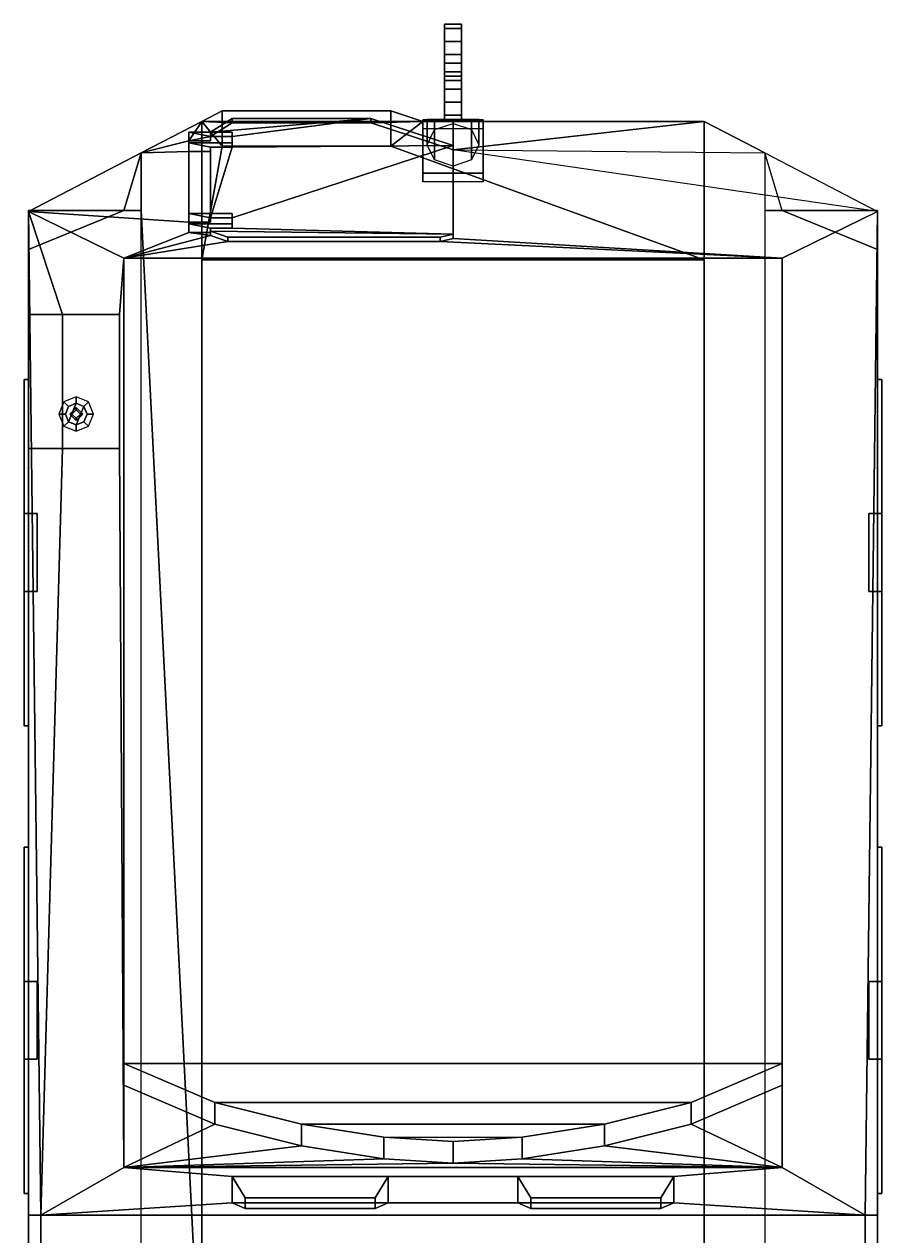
# Model space of a CAD drawing. Extents: x -0.99 to 0.99, y -2.23 to 2.52.
# Drawn here: x -0.99 to 0.99, y -0.278 to 2.52 of the extents above; entities that cross this region are included whole.
import ezdxf

# ---------------------------------------------------------------- set-up
doc = ezdxf.new("R2010")
doc.units = 0
doc.layers.get('0').update_dxf_attribs({"linetype": 'CONTINUOUS'})

msp = doc.modelspace()

# ---------------------------------------------------------------- linework, layer by layer
for points in [[(0.02, 2.48, 0.66), (0.02, 2.52, 0.63), (-0.02, 2.52, 0.63), (-0.02, 2.48, 0.66)], [(0.02, 2.52, 0.63), (0.02, 2.52, 0.6), (-0.02, 2.52, 0.6), (-0.02, 2.52, 0.63)], [(0.02, 2.52, 0.6), (0.02, 2.51, 0.58), (-0.02, 2.51, 0.58), (-0.02, 2.52, 0.6)], [(-0.02, 2.43, 0.66), (-0.02, 2.48, 0.66), (-0.02, 2.52, 0.63), (-0.02, 2.43, 0.59)], [(-0.02, 2.43, 0.59), (-0.02, 2.52, 0.63), (-0.02, 2.52, 0.6), (-0.02, 2.41, 0.55)], [(-0.02, 2.41, 0.55), (-0.02, 2.52, 0.6), (-0.02, 2.51, 0.58), (-0.02, 2.41, 0.55)], [(0.02, 2.43, 0.59), (0.02, 2.52, 0.63), (0.02, 2.48, 0.66), (0.02, 2.43, 0.66)], [(0.02, 2.41, 0.55), (0.02, 2.52, 0.6), (0.02, 2.52, 0.63), (0.02, 2.43, 0.59)], [(0.02, 2.41, 0.55), (0.02, 2.51, 0.58), (0.02, 2.52, 0.6), (0.02, 2.41, 0.55)], [(0.02, 2.51, 0.58), (0.02, 2.51, 0.51), (-0.02, 2.51, 0.51), (-0.02, 2.51, 0.58)], [(0.02, 2.51, 0.51), (0.02, 2.48, 0.49), (-0.02, 2.48, 0.49), (-0.02, 2.51, 0.51)], [(-0.02, 2.41, 0.55), (-0.02, 2.51, 0.58), (-0.02, 2.51, 0.51), (-0.02, 2.43, 0.51)], [(-0.02, 2.43, 0.51), (-0.02, 2.51, 0.51), (-0.02, 2.48, 0.49), (-0.02, 2.45, 0.49)], [(0.02, 2.43, 0.51), (0.02, 2.51, 0.51), (0.02, 2.51, 0.58), (0.02, 2.41, 0.55)], [(0.02, 2.45, 0.49), (0.02, 2.48, 0.49), (0.02, 2.51, 0.51), (0.02, 2.43, 0.51)], [(0.02, 2.43, 0.66), (0.02, 2.48, 0.66), (-0.02, 2.48, 0.66), (-0.02, 2.43, 0.66)], [(0.02, 2.48, 0.49), (0.02, 2.45, 0.49), (-0.02, 2.45, 0.49), (-0.02, 2.48, 0.49)], [(0.02, 2.45, 0.49), (0.02, 2.43, 0.51), (-0.02, 2.43, 0.51), (-0.02, 2.45, 0.49)], [(0.02, 2.43, 0.51), (0.02, 2.37, 0.51), (-0.02, 2.37, 0.51), (-0.02, 2.43, 0.51)], [(0.02, 2.43, 0.59), (0.02, 2.43, 0.66), (-0.02, 2.43, 0.66), (-0.02, 2.43, 0.59)], [(0.02, 2.41, 0.55), (0.02, 2.43, 0.59), (-0.02, 2.43, 0.59), (-0.02, 2.41, 0.55)], [(-0.02, 2.4, 0.55), (-0.02, 2.41, 0.55), (-0.02, 2.43, 0.51), (-0.02, 2.37, 0.51)], [(0.02, 2.4, 0.55), (0.02, 2.41, 0.55), (-0.02, 2.41, 0.55), (-0.02, 2.4, 0.55)], [(0.02, 2.37, 0.51), (0.02, 2.43, 0.51), (0.02, 2.41, 0.55), (0.02, 2.4, 0.55)], [(0.02, 2.39, 0.57), (0.02, 2.4, 0.55), (-0.02, 2.4, 0.55), (-0.02, 2.39, 0.57)], [(-0.02, 2.39, 0.57), (-0.02, 2.4, 0.55), (-0.02, 2.37, 0.51), (-0.02, 2.34, 0.54)], [(0.02, 2.39, 0.62), (0.02, 2.39, 0.57), (-0.02, 2.39, 0.57), (-0.02, 2.39, 0.62)], [(0.02, 2.37, 0.64), (0.02, 2.39, 0.62), (-0.02, 2.39, 0.62), (-0.02, 2.37, 0.64)], [(-0.02, 2.39, 0.62), (-0.02, 2.39, 0.57), (-0.02, 2.34, 0.54), (-0.02, 2.34, 0.57)], [(-0.02, 2.37, 0.64), (-0.02, 2.39, 0.62), (-0.02, 2.34, 0.57), (-0.02, 2.31, 0.58)], [(0.02, 2.34, 0.54), (0.02, 2.37, 0.51), (0.02, 2.4, 0.55), (0.02, 2.39, 0.57)], [(0.02, 2.34, 0.57), (0.02, 2.34, 0.54), (0.02, 2.39, 0.57), (0.02, 2.39, 0.62)], [(0.02, 2.31, 0.58), (0.02, 2.34, 0.57), (0.02, 2.39, 0.62), (0.02, 2.37, 0.64)], [(0.02, 2.37, 0.51), (0.02, 2.34, 0.54), (-0.02, 2.34, 0.54), (-0.02, 2.37, 0.51)], [(0.02, 2.3, 0.64), (0.02, 2.37, 0.64), (-0.02, 2.37, 0.64), (-0.02, 2.3, 0.64)], [(-0.02, 2.3, 0.64), (-0.02, 2.37, 0.64), (-0.02, 2.31, 0.58), (-0.02, 2.3, 0.58)], [(0.02, 2.3, 0.58), (0.02, 2.31, 0.58), (0.02, 2.37, 0.64), (0.02, 2.3, 0.64)], [(0.02, 2.34, 0.54), (0.02, 2.34, 0.57), (-0.02, 2.34, 0.57), (-0.02, 2.34, 0.54)], [(0.02, 2.34, 0.57), (0.02, 2.31, 0.58), (-0.02, 2.31, 0.58), (-0.02, 2.34, 0.57)], [(-0.72, 2.2229, 0.9), (-0.58, 2.2957, 0.69), (-0.58, -0.69, 0.69), (-0.72, 2.09, 0.9)], [(-0.61, 2.2506, 0.82), (-0.61, 2.2506, 0.82), (-0.58, 2.2957, 0.69), (-0.72, 2.2229, 0.9)], [(-0.56, 2.261, 0.79), (-0.51, 2.2922, 0.7), (-0.58, 2.2957, 0.69), (-0.61, 2.2506, 0.82)], [(-0.07, 2.2957, 0.69), (-0.1433, 2.32, 0.62), (-0.5333, 2.32, 0.62), (-0.58, 2.2957, 0.69)], [(-0.5333, 2.32, 0.62), (-0.5333, 2.2383, 0.62), (-0.58, 2.2957, 0.69)], [(-0.5333, 2.2383, 0.62), (-0.58, 1.9757, 0.3), (-0.58, 2.2957, 0.69)], [(-0.58, 1.9757, 0.3), (-0.58, -0.69, 0.3), (-0.58, -0.69, 0.69), (-0.58, 2.2957, 0.69)], [(-0.51, 2.2922, 0.7), (-0.19, 2.2922, 0.7), (-0.07, 2.2957, 0.69), (-0.58, 2.2957, 0.69)], [(-0.51, 2.2606, 0.825), (-0.19, 2.3022, 0.705), (-0.56, 2.271, 0.795), (-0.56, 2.2606, 0.825)], [(-0.19, 2.3022, 0.705), (-0.51, 2.3022, 0.705), (-0.51, 2.3022, 0.705), (-0.56, 2.271, 0.795)], [(-0.56, 2.271, 0.795), (-0.51, 2.3022, 0.705), (-0.51, 2.2922, 0.7), (-0.56, 2.261, 0.79)], [(-0.1433, 2.32, 0.62), (-0.1433, 2.2383, 0.62), (-0.5333, 2.2383, 0.62), (-0.5333, 2.32, 0.62)], [(0, 2.2398, 0.885), (-0.19, 2.3022, 0.705), (-0.51, 2.2606, 0.825), (-0.51, 2.2363, 0.895)], [(-0.51, 2.3022, 0.705), (-0.19, 2.3022, 0.705), (-0.19, 2.2922, 0.7), (-0.51, 2.2922, 0.7)], [(-0.19, 2.3022, 0.705), (0, 2.2398, 0.885), (0, 2.2298, 0.88), (-0.19, 2.2922, 0.7)], [(-0.19, 2.2922, 0.7), (0, 2.2298, 0.88), (0.58, 2.2957, 0.69), (-0.07, 2.2957, 0.69)], [(-0.07, 2.2957, 0.69), (-0.07, 2.2957, 0.69), (-0.1433, 2.2383, 0.62), (-0.1433, 2.32, 0.62)], [(0.58, 2.2957, 0.69), (0.58, 1.9757, 0.3), (-0.1433, 2.2383, 0.62), (-0.07, 2.2957, 0.69)], [(0.07, 2.2993, 0.67), (0.07, 2.1762, 0.52), (-0.07, 2.1762, 0.52), (-0.07, 2.2993, 0.67)], [(0.07, 2.2793, 0.67), (0.07, 2.2993, 0.67), (-0.07, 2.2993, 0.67), (-0.07, 2.2793, 0.67)], [(-0.07, 2.2793, 0.67), (-0.07, 2.2993, 0.67), (-0.07, 2.1762, 0.52), (-0.07, 2.1562, 0.52)], [(-0.0424, 2.3, 0.6424), (-0.06, 2.3, 0.6), (-0.06, 2.2419, 0.6), (-0.0424, 2.2767, 0.6424)], [(-0.06, 2.3, 0.6), (-0.0424, 2.3, 0.5576), (-0.0424, 2.2071, 0.5576), (-0.06, 2.2419, 0.6)], [(0.0424, 2.3, 0.6424), (0.06, 2.3, 0.6), (-0.0424, 2.3, 0.5576), (-0.06, 2.3, 0.6)], [(0, 2.3, 0.66), (0.0424, 2.3, 0.6424), (-0.06, 2.3, 0.6), (-0.0424, 2.3, 0.6424)], [(0, 2.3, 0.66), (-0.0424, 2.3, 0.6424), (-0.0424, 2.2767, 0.6424), (0, 2.2911, 0.66)], [(-0.0424, 2.3, 0.5576), (0, 2.3, 0.54), (0, 2.1926, 0.54), (-0.0424, 2.2071, 0.5576)], [(0.06, 2.3, 0.6), (0.0424, 2.3, 0.5576), (0, 2.3, 0.54), (-0.0424, 2.3, 0.5576)], [(0.02, 2.31, 0.58), (0.02, 2.3, 0.58), (-0.02, 2.3, 0.58), (-0.02, 2.31, 0.58)], [(0.0424, 2.3, 0.6424), (0, 2.3, 0.66), (0, 2.2911, 0.66), (0.0424, 2.2767, 0.6424)], [(0, 2.3, 0.54), (0.0424, 2.3, 0.5576), (0.0424, 2.2071, 0.5576), (0, 2.1926, 0.54)], [(0, 2.2298, 0.88), (0.72, 2.2229, 0.9), (0.58, 2.2957, 0.69)], [(0.06, 2.3, 0.6), (0.0424, 2.3, 0.6424), (0.0424, 2.2767, 0.6424), (0.06, 2.2419, 0.6)], [(0.0424, 2.3, 0.5576), (0.06, 2.3, 0.6), (0.06, 2.2419, 0.6), (0.0424, 2.2071, 0.5576)], [(0.07, 2.1562, 0.52), (0.07, 2.1762, 0.52), (0.07, 2.2993, 0.67), (0.07, 2.2793, 0.67)], [(0.72, -0.69, 0.9), (0.58, -0.69, 0.69), (0.58, 2.2957, 0.69), (0.72, 2.2229, 0.9)], [(0.58, 2.2957, 0.69), (0.58, -0.69, 0.69), (0.58, -0.69, 0.3), (0.58, 1.9757, 0.3)], [(-0.51, 2.2463, 0.9), (-0.51, 2.2706, 0.83), (-0.61, 2.2706, 0.83), (-0.61, 2.2463, 0.9)], [(-0.61, 2.2706, 0.83), (-0.56, 2.2606, 0.825), (-0.56, 2.2506, 0.82), (-0.61, 2.2506, 0.82)], [(-0.61, 2.2706, 0.83), (-0.51, 2.2706, 0.83), (-0.51, 2.2606, 0.825), (-0.56, 2.2606, 0.825)], [(-0.61, 2.2463, 0.9), (-0.61, 2.2706, 0.83), (-0.61, 2.2506, 0.82), (-0.61, 2.2263, 0.89)], [(-0.56, 2.2606, 0.825), (-0.56, 2.271, 0.795), (-0.56, 2.261, 0.79), (-0.56, 2.2506, 0.82)], [(-0.51, 2.2706, 0.83), (-0.51, 2.2463, 0.9), (-0.51, 2.2363, 0.895), (-0.51, 2.2606, 0.825)], [(-0.61, 2.2263, 0.89), (-0.61, 2.2506, 0.82), (-0.72, 2.2229, 0.9)], [(-0.56, 2.2506, 0.82), (-0.56, 2.261, 0.79), (-0.56, 2.261, 0.79), (-0.61, 2.2506, 0.82)], [(-0.51, 2.2363, 0.895), (-0.51, 2.2463, 0.9), (-0.61, 2.2463, 0.9), (-0.56, 2.2363, 0.895)], [(-0.56, 2.2363, 0.895), (-0.61, 2.2463, 0.9), (-0.61, 2.2263, 0.89), (-0.56, 2.2263, 0.89)], [(-0.1433, 2.2383, 0.62), (0.58, 1.9757, 0.3), (-0.58, 1.9757, 0.3), (-0.5333, 2.2383, 0.62)], [(-0.51, 2.0733, 1.365), (0, 2.2398, 0.885), (-0.51, 2.2363, 0.895), (-0.56, 2.0733, 1.365)], [(0, 2.0351, 1.475), (0, 2.2398, 0.885), (-0.51, 2.0733, 1.365), (-0.51, 2.049, 1.435)], [(0, 2.2398, 0.885), (0, 2.0351, 1.475), (0, 2.0251, 1.47), (0, 2.2298, 0.88)], [(-0.61, 2.2263, 0.89), (-0.72, 2.2229, 0.9), (-0.98, 2.0876, 1.29), (-0.61, 2.0633, 1.36)], [(-0.98, 2, 1.29), (-0.98, 2.0876, 1.29), (-0.72, 2.2229, 0.9), (-0.76, 2.09, 0.96)], [(-0.72, 2.2229, 0.9), (-0.72, 2.2229, 0.9), (-0.72, 2.09, 0.9), (-0.76, 2.09, 0.96)], [(-0.56, 2.2263, 0.89), (-0.61, 2.2263, 0.89), (-0.61, 2.0633, 1.36), (-0.56, 2.0633, 1.36)], [(-0.56, 2.0733, 1.365), (-0.51, 2.2363, 0.895), (-0.56, 2.2363, 0.895), (-0.56, 2.0733, 1.365)], [(-0.56, 2.0733, 1.365), (-0.56, 2.2363, 0.895), (-0.56, 2.2263, 0.89), (-0.56, 2.0633, 1.36)], [(0, 2.2298, 0.88), (0, 2.0251, 1.47), (0.76, 1.98, 1.6), (0.98, 2.0876, 1.29)], [(0.98, 2, 1.29), (0.76, 2.09, 0.96), (0.72, 2.2229, 0.9), (0.98, 2.0876, 1.29)], [(0.07, 2.1762, 0.52), (0.07, 2.1562, 0.52), (-0.07, 2.1562, 0.52), (-0.07, 2.1762, 0.52)], [(-0.98, 2.09, 0.9), (-0.98, -0.78, 0.9), (-0.98, -0.18, 0.99), (-0.98, 1.7, 0.99)], [(-0.76, 2.09, 0.96), (-0.72, 2.09, 0.9), (-0.98, 2.09, 0.9), (-0.98, 2.09, 0.96)], [(-0.98, 2, 1.29), (-0.76, 2.09, 0.96), (-0.98, 2.09, 0.96), (-0.98, 2, 1.29)], [(-0.98, 2, 1.29), (-0.98, 2.09, 0.96), (-0.98, 1.7, 0.99), (-0.98, 1.7, 1.26)], [(-0.98, 2.09, 0.96), (-0.98, 2.09, 0.9), (-0.98, 1.7, 0.99)], [(-0.9516, -0.23, 1.33), (-0.98, 2.0876, 1.29), (-0.98, 2.0876, 1.29), (-0.98, -0.23, 1.29)], [(-0.77, 1.85, 1.5859), (-0.76, 1.98, 1.6), (-0.98, 2.0876, 1.29), (-0.9019, 1.85, 1.4)], [(-0.9019, 1.54, 1.4), (-0.9019, 1.85, 1.4), (-0.98, 2.0876, 1.29), (-0.9516, -0.23, 1.33)], [(-0.61, 2.039, 1.43), (-0.61, 2.0633, 1.36), (-0.98, 2.0876, 1.29), (-0.76, 1.98, 1.6)], [(-0.72, 2.09, 0.9), (-0.58, -0.69, 0.69), (-0.58, -0.69, 0.69), (-0.72, -0.69, 0.9)], [(-0.51, 2.059, 1.44), (-0.51, 2.0833, 1.37), (-0.61, 2.0833, 1.37), (-0.61, 2.059, 1.44)], [(-0.61, 2.059, 1.44), (-0.61, 2.0833, 1.37), (-0.61, 2.0633, 1.36), (-0.61, 2.039, 1.43)], [(-0.51, 2.0733, 1.365), (-0.56, 2.0733, 1.365), (-0.61, 2.0833, 1.37), (-0.51, 2.0833, 1.37)], [(-0.56, 2.0633, 1.36), (-0.61, 2.0633, 1.36), (-0.61, 2.0833, 1.37), (-0.56, 2.0733, 1.365)], [(-0.51, 2.049, 1.435), (-0.51, 2.0733, 1.365), (-0.51, 2.0833, 1.37), (-0.51, 2.059, 1.44)], [(0.98, 2.09, 0.96), (0.98, 2.09, 0.9), (0.72, 2.09, 0.9), (0.76, 2.09, 0.96)], [(0.98, 2, 1.29), (0.98, 2.09, 0.96), (0.76, 2.09, 0.96), (0.98, 2, 1.29)], [(0.9516, -0.23, 1.33), (0.98, 2.0876, 1.29), (0.76, 1.98, 1.6), (0.76, -0.12, 1.6)], [(0.98, -0.23, 1.29), (0.98, 2.0876, 1.29), (0.98, 2.0876, 1.29), (0.9516, -0.23, 1.33)], [(0.98, 1.7, 0.99), (0.98, -0.18, 0.99), (0.98, -0.78, 0.9), (0.98, 2.09, 0.9)], [(0.98, 2, 1.29), (0.98, 1.7, 1.26), (0.98, 1.7, 0.99), (0.98, 2.09, 0.96)], [(0.98, 2.09, 0.9), (0.98, 2.09, 0.96), (0.98, 1.7, 0.99)], [(-0.56, 2.049, 1.435), (-0.61, 2.059, 1.44), (-0.61, 2.039, 1.43), (-0.56, 2.039, 1.43)], [(-0.51, 2.059, 1.44), (-0.61, 2.059, 1.44), (-0.56, 2.049, 1.435), (-0.51, 2.049, 1.435)], [(0, 2.0351, 1.475), (-0.51, 2.049, 1.435), (-0.56, 2.049, 1.435), (-0.56, 2.042, 1.455)], [(-0.56, 2.042, 1.455), (-0.56, 2.049, 1.435), (-0.56, 2.039, 1.43), (-0.56, 2.032, 1.45)], [(-0.76, 1.98, 1.6), (-0.56, 2.032, 1.45), (-0.61, 2.039, 1.43)], [(-0.52, 2.0182, 1.49), (-0.56, 2.032, 1.45), (-0.76, 1.98, 1.6)], [(-0.03, 2.0182, 1.49), (-0.52, 2.0182, 1.49), (-0.76, 1.98, 1.6), (0.76, 1.98, 1.6)], [(-0.56, 2.032, 1.45), (-0.56, 2.039, 1.43), (-0.61, 2.039, 1.43)], [(-0.03, 2.0282, 1.495), (0, 2.0351, 1.475), (-0.56, 2.042, 1.455), (-0.52, 2.0282, 1.495)], [(-0.52, 2.0282, 1.495), (-0.56, 2.042, 1.455), (-0.56, 2.032, 1.45), (-0.52, 2.0182, 1.49)], [(-0.03, 2.0282, 1.495), (-0.52, 2.0282, 1.495), (-0.52, 2.0182, 1.49), (-0.03, 2.0182, 1.49)], [(0, 2.0351, 1.475), (-0.03, 2.0282, 1.495), (-0.03, 2.0182, 1.49), (0, 2.0251, 1.47)], [(0, 2.0251, 1.47), (-0.03, 2.0182, 1.49), (0.76, 1.98, 1.6)], [(-0.98, -0.78, 1.29), (-0.98, 2, 1.29), (-0.98, 1.7, 1.26), (-0.98, -0.18, 1.26)], [(0.98, 2, 1.29), (0.98, -0.78, 1.29), (0.98, -0.18, 1.26), (0.98, 1.7, 1.26)], [(-0.76, -0.12, 1.6), (-0.76, 1.98, 1.6), (-0.77, 1.85, 1.5859), (-0.77, 1.54, 1.5859)], [(0.76, 0.12, 1.6), (0.76, 1.98, 1.6), (-0.76, 1.98, 1.6), (-0.76, 0.12, 1.6)], [(0.58, 1.9757, 0.3), (0.58, -0.69, 0.3), (-0.58, -0.69, 0.3), (-0.58, 1.9757, 0.3)], [(-0.77, 1.54, 1.62), (-0.77, 1.85, 1.62), (-0.98, 1.85, 1.62), (-0.98, 1.54, 1.62)], [(-0.98, 1.54, 1.62), (-0.98, 1.85, 1.62), (-0.98, 1.85, 1.4), (-0.98, 1.54, 1.4)], [(-0.77, 1.85, 1.62), (-0.77, 1.85, 1.5859), (-0.9019, 1.85, 1.4), (-0.98, 1.85, 1.62)], [(-0.98, 1.85, 1.62), (-0.9019, 1.85, 1.4), (-0.98, 1.85, 1.4), (-0.98, 1.85, 1.62)], [(-0.98, 1.54, 1.4), (-0.98, 1.85, 1.4), (-0.9019, 1.85, 1.4), (-0.9019, 1.54, 1.4)], [(-0.77, 1.54, 1.5859), (-0.77, 1.85, 1.5859), (-0.77, 1.85, 1.62), (-0.77, 1.54, 1.62)], [(-0.98, 1.7, 1.26), (-0.98, 1.7, 0.99), (-0.99, 1.7, 0.99), (-0.99, 1.7, 1.26)], [(-0.98, 0.9, 1.26), (-0.98, 1.7, 1.26), (-0.99, 1.7, 1.26), (-0.99, 0.9, 1.26)], [(-0.98, 1.7, 0.99), (-0.98, 0.9, 0.99), (-0.99, 0.9, 0.99), (-0.99, 1.7, 0.99)], [(-0.99, 1.7, 1.26), (-0.99, 1.7, 0.99), (-0.99, 1.39, 1.11), (-0.99, 1.39, 1.24)], [(-0.99, 0.9, 1.26), (-0.99, 1.7, 1.26), (-0.99, 1.39, 1.24), (-0.99, 1.21, 1.24)], [(-0.99, 1.7, 0.99), (-0.99, 0.9, 0.99), (-0.99, 1.21, 1.11), (-0.99, 1.39, 1.11)], [(0.98, 1.7, 0.99), (0.98, 1.7, 1.26), (0.99, 1.7, 1.26), (0.99, 1.7, 0.99)], [(0.98, 0.9, 0.99), (0.98, 1.7, 0.99), (0.99, 1.7, 0.99), (0.99, 0.9, 0.99)], [(0.98, 1.7, 1.26), (0.98, 0.9, 1.26), (0.99, 0.9, 1.26), (0.99, 1.7, 1.26)], [(0.99, 0.9, 0.99), (0.99, 1.7, 0.99), (0.99, 1.39, 1.11), (0.99, 1.21, 1.11)], [(0.99, 1.7, 0.99), (0.99, 1.7, 1.26), (0.99, 1.39, 1.24), (0.99, 1.39, 1.11)], [(0.99, 1.7, 1.26), (0.99, 0.9, 1.26), (0.99, 1.21, 1.24), (0.99, 1.39, 1.24)], [(-0.87, 1.66, 1.62), (-0.8983, 1.6483, 1.62), (-0.8877, 1.6377, 1.67), (-0.87, 1.645, 1.67)], [(-0.8417, 1.6483, 1.62), (-0.87, 1.66, 1.62), (-0.87, 1.645, 1.67), (-0.8523, 1.6377, 1.67)], [(-0.8983, 1.6483, 1.62), (-0.91, 1.62, 1.62), (-0.895, 1.62, 1.67), (-0.8877, 1.6377, 1.67)], [(-0.8877, 1.6377, 1.67), (-0.895, 1.62, 1.67), (-0.8877, 1.6023, 1.67), (-0.87, 1.645, 1.67)], [(-0.87, 1.645, 1.67), (-0.8877, 1.6023, 1.67), (-0.87, 1.595, 1.67), (-0.8523, 1.6377, 1.67)], [(-0.87, 1.635, 1.67), (-0.885, 1.62, 1.67), (-0.88, 1.62, 2.17), (-0.87, 1.63, 2.17)], [(-0.87, 1.63, 2.17), (-0.88, 1.62, 2.17), (-0.87, 1.61, 2.17), (-0.86, 1.62, 2.17)], [(-0.8523, 1.6377, 1.67), (-0.87, 1.595, 1.67), (-0.8523, 1.6023, 1.67), (-0.845, 1.62, 1.67)], [(-0.855, 1.62, 1.67), (-0.87, 1.635, 1.67), (-0.87, 1.63, 2.17), (-0.86, 1.62, 2.17)], [(-0.83, 1.62, 1.62), (-0.8417, 1.6483, 1.62), (-0.8523, 1.6377, 1.67), (-0.845, 1.62, 1.67)], [(-0.91, 1.62, 1.62), (-0.8983, 1.5917, 1.62), (-0.8877, 1.6023, 1.67), (-0.895, 1.62, 1.67)], [(-0.8983, 1.5917, 1.62), (-0.87, 1.58, 1.62), (-0.87, 1.595, 1.67), (-0.8877, 1.6023, 1.67)], [(-0.885, 1.62, 1.67), (-0.87, 1.605, 1.67), (-0.87, 1.61, 2.17), (-0.88, 1.62, 2.17)], [(-0.87, 1.605, 1.67), (-0.855, 1.62, 1.67), (-0.86, 1.62, 2.17), (-0.87, 1.61, 2.17)], [(-0.87, 1.58, 1.62), (-0.8417, 1.5917, 1.62), (-0.8523, 1.6023, 1.67), (-0.87, 1.595, 1.67)], [(-0.8417, 1.5917, 1.62), (-0.83, 1.62, 1.62), (-0.845, 1.62, 1.67), (-0.8523, 1.6023, 1.67)], [(-0.77, 1.54, 1.5859), (-0.77, 1.54, 1.62), (-0.98, 1.54, 1.62), (-0.9019, 1.54, 1.4)], [(-0.9019, 1.54, 1.4), (-0.98, 1.54, 1.62), (-0.98, 1.54, 1.62), (-0.98, 1.54, 1.4)], [(-0.76, -0.12, 1.6), (-0.77, 1.54, 1.5859), (-0.9019, 1.54, 1.4), (-0.9516, -0.23, 1.33)], [(-0.96, 1.21, 1.11), (-0.96, 1.39, 1.11), (-0.99, 1.39, 1.11), (-0.99, 1.21, 1.11)], [(-0.96, 1.39, 1.24), (-0.96, 1.21, 1.24), (-0.99, 1.21, 1.24), (-0.99, 1.39, 1.24)], [(-0.96, 1.39, 1.11), (-0.96, 1.39, 1.24), (-0.99, 1.39, 1.24), (-0.99, 1.39, 1.11)], [(-0.96, 1.21, 1.24), (-0.96, 1.39, 1.24), (-0.96, 1.39, 1.11), (-0.96, 1.21, 1.11)], [(0.96, 1.21, 1.24), (0.96, 1.39, 1.24), (0.99, 1.39, 1.24), (0.99, 1.21, 1.24)], [(0.96, 1.39, 1.24), (0.96, 1.39, 1.11), (0.99, 1.39, 1.11), (0.99, 1.39, 1.24)], [(0.96, 1.39, 1.11), (0.96, 1.21, 1.11), (0.99, 1.21, 1.11), (0.99, 1.39, 1.11)], [(0.96, 1.39, 1.24), (0.96, 1.21, 1.24), (0.96, 1.21, 1.11), (0.96, 1.39, 1.11)], [(-0.99, 0.9, 0.99), (-0.99, 0.9, 1.26), (-0.99, 1.21, 1.24), (-0.99, 1.21, 1.11)], [(-0.96, 1.21, 1.24), (-0.96, 1.21, 1.11), (-0.99, 1.21, 1.11), (-0.99, 1.21, 1.24)], [(0.96, 1.21, 1.11), (0.96, 1.21, 1.24), (0.99, 1.21, 1.24), (0.99, 1.21, 1.11)], [(0.99, 0.9, 1.26), (0.99, 0.9, 0.99), (0.99, 1.21, 1.11), (0.99, 1.21, 1.24)], [(-0.98, 0.9, 0.99), (-0.98, 0.9, 1.26), (-0.99, 0.9, 1.26), (-0.99, 0.9, 0.99)], [(-0.98, 0.9, 1.26), (-0.98, 0.9, 0.99), (-0.98, 0.62, 0.99), (-0.98, 0.62, 1.26)], [(0.98, 0.9, 1.26), (0.98, 0.9, 0.99), (0.99, 0.9, 0.99), (0.99, 0.9, 1.26)], [(0.98, 0.62, 1.26), (0.98, 0.62, 0.99), (0.98, 0.9, 0.99), (0.98, 0.9, 1.26)], [(-0.99, 0.62, 0.99), (-0.99, -0.18, 0.99), (-0.99, 0.13, 1.11), (-0.99, 0.31, 1.11)], [(-0.99, 0.62, 1.26), (-0.99, 0.62, 0.99), (-0.99, 0.31, 1.11), (-0.99, 0.31, 1.24)], [(-0.98, 0.62, 1.26), (-0.98, 0.62, 0.99), (-0.99, 0.62, 0.99), (-0.99, 0.62, 1.26)], [(-0.98, 0.62, 0.99), (-0.98, -0.18, 0.99), (-0.99, -0.18, 0.99), (-0.99, 0.62, 0.99)], [(-0.99, -0.18, 1.26), (-0.99, 0.62, 1.26), (-0.99, 0.31, 1.24), (-0.99, 0.13, 1.24)], [(-0.98, -0.18, 1.26), (-0.98, 0.62, 1.26), (-0.99, 0.62, 1.26), (-0.99, -0.18, 1.26)], [(0.98, 0.62, 0.99), (0.98, 0.62, 1.26), (0.99, 0.62, 1.26), (0.99, 0.62, 0.99)], [(0.98, -0.18, 0.99), (0.98, 0.62, 0.99), (0.99, 0.62, 0.99), (0.99, -0.18, 0.99)], [(0.98, 0.62, 1.26), (0.98, -0.18, 1.26), (0.99, -0.18, 1.26), (0.99, 0.62, 1.26)], [(0.99, 0.62, 0.99), (0.99, 0.62, 1.26), (0.99, 0.31, 1.24), (0.99, 0.31, 1.11)], [(0.99, -0.18, 0.99), (0.99, 0.62, 0.99), (0.99, 0.31, 1.11), (0.99, 0.13, 1.11)], [(0.99, 0.62, 1.26), (0.99, -0.18, 1.26), (0.99, 0.13, 1.24), (0.99, 0.31, 1.24)], [(-0.96, 0.31, 1.11), (-0.96, 0.31, 1.24), (-0.99, 0.31, 1.24), (-0.99, 0.31, 1.11)], [(-0.96, 0.31, 1.24), (-0.96, 0.13, 1.24), (-0.99, 0.13, 1.24), (-0.99, 0.31, 1.24)], [(-0.96, 0.13, 1.11), (-0.96, 0.31, 1.11), (-0.99, 0.31, 1.11), (-0.99, 0.13, 1.11)], [(-0.96, 0.13, 1.24), (-0.96, 0.31, 1.24), (-0.96, 0.31, 1.11), (-0.96, 0.13, 1.11)], [(0.96, 0.31, 1.24), (0.96, 0.13, 1.24), (0.96, 0.13, 1.11), (0.96, 0.31, 1.11)], [(0.96, 0.31, 1.11), (0.96, 0.13, 1.11), (0.99, 0.13, 1.11), (0.99, 0.31, 1.11)], [(0.96, 0.31, 1.24), (0.96, 0.31, 1.11), (0.99, 0.31, 1.11), (0.99, 0.31, 1.24)], [(0.96, 0.13, 1.24), (0.96, 0.31, 1.24), (0.99, 0.31, 1.24), (0.99, 0.13, 1.24)], [(-0.99, -0.18, 0.99), (-0.99, -0.18, 1.26), (-0.99, 0.13, 1.24), (-0.99, 0.13, 1.11)], [(-0.96, 0.13, 1.24), (-0.96, 0.13, 1.11), (-0.99, 0.13, 1.11), (-0.99, 0.13, 1.24)], [(-0.55, -0.02, 1.65), (-0.55, 0.03, 1.65), (-0.76, 0.12, 1.65), (-0.76, 0.07, 1.65)], [(-0.55, 0.03, 1.65), (-0.55, 0.03, 1.6), (-0.76, 0.12, 1.6), (-0.76, 0.12, 1.65)], [(-0.76, 0.12, 1.65), (-0.76, 0.12, 1.6), (-0.76, 0.07, 1.6), (-0.76, 0.07, 1.65)], [(-0.55, 0.03, 1.6), (0.55, 0.03, 1.6), (0.76, 0.12, 1.6), (-0.76, 0.12, 1.6)], [(0.55, 0.03, 1.6), (0.55, 0.03, 1.65), (0.76, 0.12, 1.65), (0.76, 0.12, 1.6)], [(0.76, 0.12, 1.65), (0.55, 0.03, 1.65), (0.55, -0.02, 1.65), (0.76, 0.07, 1.65)], [(0.76, 0.12, 1.6), (0.76, 0.12, 1.65), (0.76, 0.07, 1.65), (0.76, 0.07, 1.6)], [(0.96, 0.13, 1.11), (0.96, 0.13, 1.24), (0.99, 0.13, 1.24), (0.99, 0.13, 1.11)], [(0.99, -0.18, 1.26), (0.99, -0.18, 0.99), (0.99, 0.13, 1.11), (0.99, 0.13, 1.24)], [(-0.76, 0.07, 1.65), (-0.76, 0.07, 1.6), (-0.55, -0.02, 1.6), (-0.55, -0.02, 1.65)], [(-0.76, 0.07, 1.6), (-0.76, -0.12, 1.6), (-0.76, -0.12, 1.6), (-0.55, -0.02, 1.6)], [(0.76, 0.07, 1.6), (0.76, 0.07, 1.65), (0.55, -0.02, 1.65), (0.55, -0.02, 1.6)], [(0.76, -0.12, 1.6), (0.76, 0.07, 1.6), (0.55, -0.02, 1.6), (0.76, -0.12, 1.6)], [(-0.35, -0.07, 1.65), (-0.35, -0.02, 1.65), (-0.55, 0.03, 1.65), (-0.55, -0.02, 1.65)], [(-0.35, -0.02, 1.65), (-0.35, -0.02, 1.6), (-0.55, 0.03, 1.6), (-0.55, 0.03, 1.65)], [(-0.35, -0.02, 1.6), (0.35, -0.02, 1.6), (0.55, 0.03, 1.6), (-0.55, 0.03, 1.6)], [(0.35, -0.02, 1.6), (0.35, -0.02, 1.65), (0.55, 0.03, 1.65), (0.55, 0.03, 1.6)], [(0.55, 0.03, 1.65), (0.35, -0.02, 1.65), (0.35, -0.07, 1.65), (0.55, -0.02, 1.65)], [(-0.55, -0.02, 1.6), (-0.76, -0.12, 1.6), (-0.76, -0.12, 1.6), (-0.35, -0.07, 1.6)], [(-0.55, -0.02, 1.65), (-0.55, -0.02, 1.6), (-0.35, -0.07, 1.6), (-0.35, -0.07, 1.65)], [(-0.16, -0.1, 1.65), (-0.16, -0.05, 1.65), (-0.35, -0.02, 1.65), (-0.35, -0.07, 1.65)], [(-0.16, -0.05, 1.65), (-0.16, -0.05, 1.6), (-0.35, -0.02, 1.6), (-0.35, -0.02, 1.65)], [(0.35, -0.02, 1.6), (-0.35, -0.02, 1.6), (-0.16, -0.05, 1.6), (0.16, -0.05, 1.6)], [(0.35, -0.07, 1.65), (0.35, -0.02, 1.65), (0.16, -0.05, 1.65), (0.16, -0.1, 1.65)], [(0.35, -0.02, 1.65), (0.35, -0.02, 1.6), (0.16, -0.05, 1.6), (0.16, -0.05, 1.65)], [(0.55, -0.02, 1.6), (0.55, -0.02, 1.65), (0.35, -0.07, 1.65), (0.35, -0.07, 1.6)], [(0.76, -0.12, 1.6), (0.55, -0.02, 1.6), (0.35, -0.07, 1.6), (0.76, -0.12, 1.6)], [(0, -0.11, 1.65), (0, -0.06, 1.65), (-0.16, -0.05, 1.65), (-0.16, -0.1, 1.65)], [(0, -0.06, 1.65), (0, -0.06, 1.6), (-0.16, -0.05, 1.6), (-0.16, -0.05, 1.65)], [(0.16, -0.1, 1.65), (0.16, -0.05, 1.65), (0, -0.06, 1.65), (0, -0.11, 1.65)], [(0.16, -0.05, 1.65), (0.16, -0.05, 1.6), (0, -0.06, 1.6), (0, -0.06, 1.65)], [(-0.35, -0.07, 1.6), (-0.76, -0.12, 1.6), (-0.76, -0.12, 1.6), (-0.16, -0.1, 1.6)], [(-0.35, -0.07, 1.65), (-0.35, -0.07, 1.6), (-0.16, -0.1, 1.6), (-0.16, -0.1, 1.65)], [(0.35, -0.07, 1.6), (0.35, -0.07, 1.65), (0.16, -0.1, 1.65), (0.16, -0.1, 1.6)], [(0.76, -0.12, 1.6), (0.35, -0.07, 1.6), (0.16, -0.1, 1.6), (0.76, -0.12, 1.6)], [(-0.16, -0.1, 1.6), (-0.76, -0.12, 1.6), (-0.76, -0.12, 1.6), (0, -0.11, 1.6)], [(0.76, -0.12, 1.6), (0, -0.11, 1.6), (-0.76, -0.12, 1.6), (0.76, -0.12, 1.6)], [(-0.16, -0.1, 1.65), (-0.16, -0.1, 1.6), (0, -0.11, 1.6), (0, -0.11, 1.65)], [(0.16, -0.1, 1.6), (0.16, -0.1, 1.65), (0, -0.11, 1.65), (0, -0.11, 1.6)], [(0.76, -0.12, 1.6), (0.16, -0.1, 1.6), (0, -0.11, 1.6), (0.76, -0.12, 1.6)], [(-0.51, -0.2015, 1.4), (-0.51, -0.1404, 1.55), (-0.76, -0.12, 1.6), (-0.9516, -0.23, 1.33)], [(0.51, -0.1404, 1.55), (0.76, -0.12, 1.6), (-0.76, -0.12, 1.6), (-0.51, -0.1404, 1.55)], [(0.9516, -0.23, 1.33), (0.76, -0.12, 1.6), (0.51, -0.1404, 1.55), (0.51, -0.2015, 1.4)], [(-0.18, -0.19, 1.54), (-0.15, -0.1404, 1.55), (-0.51, -0.1404, 1.55), (-0.48, -0.19, 1.54)], [(-0.48, -0.2144, 1.48), (-0.48, -0.19, 1.54), (-0.51, -0.1404, 1.55), (-0.51, -0.2015, 1.4)], [(-0.15, -0.2015, 1.4), (-0.15, -0.1404, 1.55), (-0.18, -0.19, 1.54), (-0.18, -0.2144, 1.48)], [(0.15, -0.2015, 1.4), (0.15, -0.1404, 1.55), (-0.15, -0.1404, 1.55), (-0.15, -0.2015, 1.4)], [(0.48, -0.19, 1.54), (0.51, -0.1404, 1.55), (0.15, -0.1404, 1.55), (0.18, -0.19, 1.54)], [(0.18, -0.2144, 1.48), (0.18, -0.19, 1.54), (0.15, -0.1404, 1.55), (0.15, -0.2015, 1.4)], [(0.51, -0.2015, 1.4), (0.51, -0.1404, 1.55), (0.48, -0.19, 1.54), (0.48, -0.2144, 1.48)], [(-0.98, -0.18, 0.99), (-0.98, -0.18, 1.26), (-0.99, -0.18, 1.26), (-0.99, -0.18, 0.99)], [(-0.98, -0.78, 0.9), (-0.98, -0.78, 1.29), (-0.98, -0.18, 1.26), (-0.98, -0.18, 0.99)], [(-0.18, -0.2144, 1.48), (-0.18, -0.19, 1.54), (-0.48, -0.19, 1.54), (-0.48, -0.2144, 1.48)], [(0.48, -0.2144, 1.48), (0.48, -0.19, 1.54), (0.18, -0.19, 1.54), (0.18, -0.2144, 1.48)], [(0.98, -0.18, 1.26), (0.98, -0.18, 0.99), (0.99, -0.18, 0.99), (0.99, -0.18, 1.26)], [(0.98, -0.78, 1.29), (0.98, -0.78, 0.9), (0.98, -0.18, 0.99), (0.98, -0.18, 1.26)], [(-0.51, -0.2015, 1.4), (-0.9516, -0.23, 1.33), (0.9516, -0.23, 1.33), (0.51, -0.2015, 1.4)], [(-0.15, -0.2015, 1.4), (-0.18, -0.2144, 1.48), (-0.48, -0.2144, 1.48), (-0.51, -0.2015, 1.4)], [(0.51, -0.2015, 1.4), (0.48, -0.2144, 1.48), (0.18, -0.2144, 1.48), (0.15, -0.2015, 1.4)], [(-0.98, -0.23, 1.29), (-0.9516, -0.23, 1.29), (-0.9516, -0.23, 1.33), (-0.98, -0.23, 1.29)], [(-0.98, -0.23, 1.29), (-0.98, -0.69, 1.29), (-0.9516, -0.69, 1.29), (-0.9516, -0.23, 1.29)], [(-0.9516, -0.23, 1.33), (-0.9516, -0.69, 1.33), (0.9516, -0.69, 1.33), (0.9516, -0.23, 1.33)], [(-0.9516, -0.23, 1.29), (-0.9516, -0.69, 1.29), (-0.9516, -0.69, 1.33), (-0.9516, -0.23, 1.33)], [(0.9516, -0.23, 1.29), (0.9516, -0.69, 1.29), (0.98, -0.69, 1.29), (0.98, -0.23, 1.29)], [(0.9516, -0.23, 1.33), (0.9516, -0.69, 1.33), (0.9516, -0.69, 1.29), (0.9516, -0.23, 1.29)], [(0.9516, -0.23, 1.33), (0.9516, -0.23, 1.29), (0.98, -0.23, 1.29), (0.9516, -0.23, 1.33)]]:
    msp.add_3dface(points)

doc.saveas('drawing.dxf')
